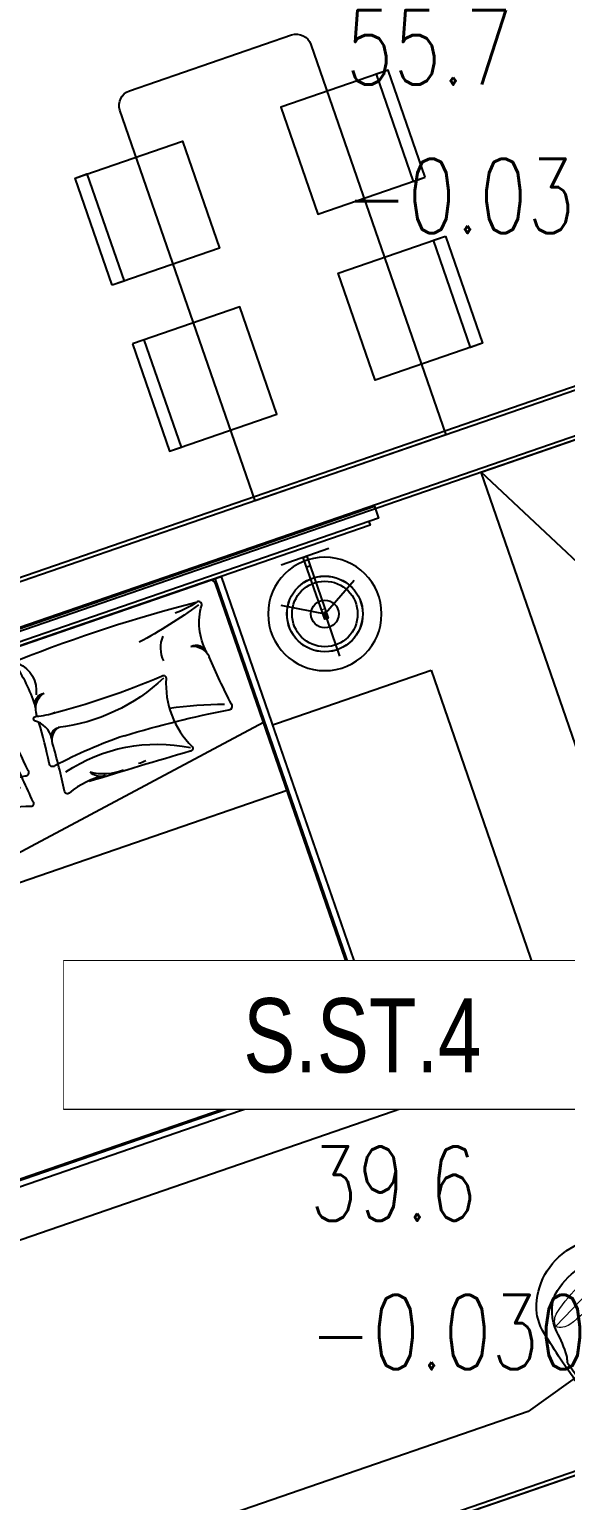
# Model space of a CAD drawing. Header units: millimetres. Extents: x -361702973 to 361248309, y -356458554 to 356543577.
# Drawn here: x 113147 to 115272, y 17413 to 23251 of the extents above; entities that cross this region are included whole.
import ezdxf
from ezdxf.enums import TextEntityAlignment as Align
from ezdxf.xclip import XClip

# ---------------------------------------------------------------- set-up
doc = ezdxf.new("R2010")
doc.units = ezdxf.units.MM
doc.header["$LTSCALE"] = 100
doc.header["$MEASUREMENT"] = 0
doc.header["$XCLIPFRAME"] = 0
doc.set_wipeout_variables(frame=1)
doc.linetypes.add('ACAD_ISO03W100', pattern=[30, 12, -18])
doc.linetypes.add('SKYVILLA 3-F2$0$17-23F MEA_1BR (Type-2)$0$DOTX2', pattern=[12.7, 0, -12.7])
for name, color, linetype, lineweight in [('A- NOI THAT', 3, 'Continuous', 9), ('KT-Chuviet', 255, 'Continuous', 15), ('KT-Net thay', 7, 'Continuous', 15), ('KT-Net truc', 18, 'Continuous', 15)]:
    doc.layers.add(name, color=color, linetype=linetype, lineweight=lineweight)
for name, color, linetype in [('A-ANNO-ROOM', 50, 'Continuous'), ('dien tich thong thuy', 3, 'Continuous'), ('IDEA - dim', 251, 'Continuous'), ('KT-Net manh', 139, 'Continuous'), ('KT-Tuong', 1, 'Continuous')]:
    doc.layers.add(name, color=color, linetype=linetype)
doc.styles.add('220126_HDN_HBA typical plan$0$211210_HDN_HBA_TYPICAL PLAN CORE OPT 1$0$HBA-Text', font='GOTHIC.TTF')
doc.styles.add('font unicode ccu', font='arial.ttf')
doc.styles.add('ROMANS', font='ROMANS.SHX')

# ---------------------------------------------------------------- blocks, each defined once
blk = doc.blocks.new('A$C418F5BC8')
at = {"layer": 'A-ANNO-ROOM', "insert": (648.1133449638728, 1090.790118377889), "char_height": 600, "attachment_point": 2, "rotation": 50.44882673977027, "style": '220126_HDN_HBA typical plan$0$211210_HDN_HBA_TYPICAL PLAN CORE OPT 1$0$HBA-Text'}
blk.add_mtext_dynamic_manual_height_columns('SL-S', width=722857412.8743668, gutter_width=9765.624999999996, heights=[0], dxfattribs=at)
blk = doc.blocks.new('A$C1AAC5519')
at = {"layer": 'A-ANNO-ROOM', "insert": (772.955269176513, 1216.574747113511), "char_height": 600, "attachment_point": 2, "rotation": 50.44882673977027, "style": '220126_HDN_HBA typical plan$0$211210_HDN_HBA_TYPICAL PLAN CORE OPT 1$0$HBA-Text'}
blk.add_mtext_dynamic_manual_height_columns('1-BR', width=722857412.8743668, gutter_width=9765.624999999996, heights=[0], dxfattribs=at)
blk = doc.blocks.new('A$C2A6C5140')
at = {"layer": 'A-ANNO-ROOM', "insert": (731.4497625969816, 1190.0169191678, 0.0003277973379295924), "char_height": 600, "attachment_point": 2, "rotation": 50.44882673977027, "style": '220126_HDN_HBA typical plan$0$211210_HDN_HBA_TYPICAL PLAN CORE OPT 1$0$HBA-Text'}
blk.add_mtext_dynamic_manual_height_columns('2-BR', width=722857412.8743668, gutter_width=9765.624999999996, heights=[0], dxfattribs=at)
blk = doc.blocks.new('A$C5388591E')
at = {"layer": 'A-ANNO-ROOM', "insert": (894.3001998505497, 842.1987865094561, 0.0004622000541105721), "char_height": 600, "attachment_point": 2, "rotation": 1.4064704596368105, "style": '220126_HDN_HBA typical plan$0$211210_HDN_HBA_TYPICAL PLAN CORE OPT 1$0$HBA-Text'}
blk.add_mtext_dynamic_manual_height_columns('3-BR', width=722857412.8743668, gutter_width=9765.624999999996, heights=[0], dxfattribs=at)
blk = doc.blocks.new('A$C21AF0CCA')
at = {"layer": 'A-ANNO-ROOM', "insert": (1197.56892258345, 814.6835720778872), "char_height": 600, "attachment_point": 2, "rotation": 0.10542954816276216, "style": '220126_HDN_HBA typical plan$0$211210_HDN_HBA_TYPICAL PLAN CORE OPT 1$0$HBA-Text'}
blk.add_mtext_dynamic_manual_height_columns('1-BR+', width=722857412.8743668, gutter_width=9765.624999999996, heights=[0], dxfattribs=at)
blk = doc.blocks.new('17-23F MEA_1BR (Type-2)$0$1X-LAMP1')
at = {"color": 0, "linetype": 'ByBlock', "lineweight": -2}
for p, q in [((0.03333333350902346, -0.0577350272233404), (-0.5900208757140597, 1.021946134262932)), ((0.03333333350902346, -0.0577350272233404), (-0.5900208757140597, 1.021946134262932)), ((0.03333333350902346, 0.0577350272233404), (-0.5900208757141566, -1.021946134263029)), ((0.03333333350902346, 0.0577350272233404), (-0.5900208757141566, -1.021946134263029)), ((-0.06666666701804692, 0), (1.180041751428119, 0)), ((-0.06666666701804692, 0), (1.180041751428119, 0))]:
    blk.add_line(p, q, dxfattribs=at)
at = {"color": 0, "linetype": 'ByBlock', "lineweight": -2, "const_width": 0.03333333333333333}
for points in [[(-0.4809644977131393, 0.8330549466758385), (-0.5824066106765531, 1.00875784035549)], [(-0.4809644977131393, 0.8330549466758385), (-0.5824066106765531, 1.00875784035549)], [(0.9619289954262786, 0), (1.164813221353009, 0)], [(0.9619289954262786, 0), (1.164813221353009, 0)], [(-0.4809644977130423, -0.8330549466761296), (-0.5824066106764562, -1.008757840355781)], [(-0.4809644977130423, -0.8330549466761296), (-0.5824066106764562, -1.008757840355781)]]:
    blk.add_lwpolyline(points, dxfattribs=at)
at = {"color": 0, "linetype": 'ByBlock', "lineweight": -2}
for radius in [1, 0.8666666666666667, 0.8666666666666667, 0.3666666666666667, 0.3666666666666667]:
    blk.add_circle((0, 0), radius, dxfattribs=at)
blk = doc.blocks.new('17-23F MEA_1BR (Type-2)$0$IFF-TABLE LAMP')
blk.add_line((40.000000018219, 192.484417756903), (40.0000000197324, 207.484417756903))
at = {"ltscale": 10}
blk.add_lwpolyline([(1.900480128824711e-08, 299.9922088806343), (3.800960257649422e-08, 99.99220888063428)], dxfattribs=at)
blk.add_lwpolyline([(1.827720552682877e-08, 192.4844177606865), (1.967418938875198e-08, 207.4844177607156), (260.0000000197906, 207.4844177360355), (260.0000000183354, 192.4844177360355)], close=True)
blk.add_circle((240.0000000190921, 199.9844177378982), 150.3620897276269)
at = {"layer": 'A- NOI THAT'}
blk.add_line((220.0000000182772, 192.4844177397608), (220.0000000196742, 207.4844177397899), dxfattribs=at)
at = {"ltscale": 10, "xscale": 150.0000000000582, "yscale": 150.0000000000582, "zscale": 1068.863950547171, "rotation": 359.9999999945528}
blk.add_blockref('17-23F MEA_1BR (Type-2)$0$1X-LAMP1', (240.0000000190921, 199.9844177378982), dxfattribs=at)
blk = doc.blocks.new('bk')
at = {"layer": 'IDEA - dim'}
blk.add_lwpolyline([(-0.0002675037831068039, -1377.500088232278), (49.99973246827722, -1377.500088232278), (49.99973246827722, 1812.499911767722), (-0.0002675037831068039, 1812.499911767722), (-0.02712895162403584, 1577.500073593284), (0.0002675037831068039, 1377.500088232337)], close=True, dxfattribs=at)
blk.add_lwpolyline([(49.99973249621689, -1337.500088473607), (64.9997324962169, -1337.500088473607), (64.99942849576473, 1783.275878090877), (49.99942846782506, 1783.275878090877)], dxfattribs=at)
for centre in [(339.9996877703816, 1487.597338693915), (339.9996877703816, -1052.500088209519)]:
    blk.add_circle(centre, 225, dxfattribs=at)
blk.add_blockref('17-23F MEA_1BR (Type-2)$0$IFF-TABLE LAMP', (99.99968774989247, 1287.612920955988), dxfattribs=at)
at = {"layer": 'IDEA - dim', "xscale": -1, "rotation": 180}
blk.add_blockref('17-23F MEA_1BR (Type-2)$0$IFF-TABLE LAMP', (99.99968774989247, -852.5156704715919), dxfattribs=at)
blk.add_wipeout([(2294.9927706439044, 1812.499911767722), (688.0012429019376, 1812.4999117677266), (688.0012429019379, -1377.5000882322693), (2294.992770643901, -1377.5000882322781)]).dxf.layer = 'IDEA - dim'
at = {"layer": 'IDEA - dim'}
blk.add_lwpolyline([(688.0012429021299, -1377.500088232162), (2294.992770643905, -1377.500088232162), (2294.992770643905, 1812.499911767722), (688.0012429021299, 1812.499911767722)], close=True, dxfattribs=at)
blk.add_wipeout([(2089.9927706438775, 1147.4999117677091), (2091.9910419872776, 1147.083241522198), (2093.528304549841, 1146.0354456736611), (2094.706365021883, 1144.167853025652), (2094.992770643896, 1142.4999117677187), (2094.9927706439044, -707.5000882322773), (2094.589172713081, -709.4681044970649), (2093.528304549837, -711.035622138211), (2091.9009560955064, -712.1216494708956), (2089.992770643904, -712.5000882322781), (64.9927706439039, -712.5000882322777), (64.99277064390344, -701.0793375772756), (64.99277064390344, -697.9310051431256), (64.9927706439039, -687.500088232277), (64.9927706439039, -680.5649314507604), (64.9927706439039, -670.3520584522034), (64.9927706439039, -662.5000882322773), (64.9927706439039, 1109.4022618851604), (64.99277064390344, 1116.6055294068224), (64.9927706439039, 1122.4999117677226), (64.9927706439039, 1128.4480348523368), (64.99277064390344, 1131.378109884231), (64.99277064390344, 1135.8747761278257), (64.9927706439039, 1141.999817293764), (64.9927706439039, 1147.4999117677226)]).dxf.layer = 'IDEA - dim'
for p, q in [((64.9927706439048, 1122.499911767722), (2059.992770643905, 1122.499911767722)), ((2069.992770643905, 1112.499911767722), (2069.992770643905, -677.5000882322784)), ((2059.992770643905, -687.5000882322784), (64.9927706439048, -687.5000882322784))]:
    blk.add_line(p, q, dxfattribs=at)
for points in [[(64.9927706439048, 1147.499911767722), (64.9927706439048, -712.5000882322784), (2089.992770643905, -712.5000882322784, 0.414213562373095), (2094.992770643905, -707.5000882322784), (2094.992770643905, 1142.499911767722, 0.414213562373095), (2089.992770643905, 1147.499911767722)], [(2064.992770643905, 1097.499911767722), (2064.992770643905, -662.5000882322784, -0.414213562373095), (2044.992770643905, -682.5000882322784), (84.9927706439048, -682.5000882322784, -0.414213562373095), (64.9927706439048, -662.5000882322784), (64.9927706439048, 1097.499911767722, -0.414213562373095), (84.9927706439048, 1117.499911767722), (2044.992770643905, 1117.499911767722, -0.414213562373095)]]:
    blk.add_lwpolyline(points, format="xyb", close=True, dxfattribs=at)
blk.add_lwpolyline([(953.7718744687736, 1117.499911767722), (666.7421166915447, -682.5000882322784), (953.7718744687736, -682.5000882322784), (953.7718744687736, 1117.499911767722)], dxfattribs=at)
for points in [[(130.5189307499677, 1020.231518037966, 0.0322267518500584), (117.5159490872175, 280.8010041856323, 0.6954102038374376), (134.8152468968183, 263.1623008393799, -0.06819172719823166), (318.2687705401331, 282.2858964790939)], [(328.4593590069562, 994.6956141073024, -0.1947777689282308), (148.3541835118085, 1037.328105219058, 0.695410203837745), (130.5189307499677, 1020.231518037966, -0.06869920635669718), (143.8733113575727, 927.151387460879)], [(537.5575337726623, 578.9210044868523, -0.02440708241230374), (574.8644917774945, 1003.142975099734, 0.682043984117207), (557.806493120268, 1020.778861292056, -0.01911888479107355), (351.0600977707654, 998.8431818563258)], [(359.6018241010606, 327.3320662273909, 0.03738852551350155), (362.1997381653637, 794.6251031684806, -0.6954102038374376), (375.8936223126948, 809.2183097908855, 0.212902074484743), (666.1287974137813, 818.2535849704291, -0.682043984117207), (680.682247037068, 804.7193091672962, 0.003833100174621584), (664.060634912923, 387.5748876007856)], [(537.5575337726623, 578.9210044868523, 0.03780406069757473), (560.3477269653231, 279.5233349141199, -0.682043984117207), (543.2897283080965, 261.8874487217981, 0.0153884113997309), (377.4013947639614, 275.936111175688, 0.0153884113997309)], [(662.7616236191243, 455.9914424225572, 0.1283367273639134), (681.1566764432937, 297.7767282337882, -0.682043984117207), (667.6581487227231, 283.1901158848777, 0.01651551347398293), (473.3836847953498, 299.4327982485411)], [(453.8603144548833, 302.6394694916089, 0.2943066146886709), (365.752360695973, 260.9987377833459, -0.695410203837745), (351.0036096442491, 274.5249526196276, 0.06869920635669718), (360.1544475667179, 350.1409014732926)], [(351.6931289527565, 277.1956480066874, 0.001401209682945915), (336.543332958594, 277.8231281575281)], [(453.8603144548833, 132.3603540438344, -0.2943066146886709), (365.752360695973, 174.0010857520974, 0.695410203837745), (351.0036096442491, 160.4748709158157, -0.06869920635669718), (360.1544475685805, 84.85892206215067)], [(130.5189307499677, -585.2316945025232, -0.0322267518500584), (117.5159490872175, 154.1988193498109, -0.6954102038374376), (134.8152468968183, 171.8375226960634, 0.06819172719823166), (318.2687705401331, 152.7139270563493)], [(351.6931289527565, 157.8041755287559, -0.001401209682945915), (336.543332958594, 157.1766953779152)], [(537.5575337726623, -143.921180951409, -0.03780406069757473), (560.3477269653231, 155.4764886213234, 0.682043984117207), (543.2897283080965, 173.1123748136451, -0.0153884113997309), (377.4013947639614, 159.0637123597553, -0.0153884113997309)], [(662.7616236191243, -20.99161888711387, -0.1283367273639134), (681.1566764432937, 137.2230953016551, 0.682043984117207), (667.6581487227231, 151.8097076505655, -0.01651551347398293), (473.3836847953498, 135.5670252869022)], [(359.6018241010606, 107.6677573080524, -0.03738852551350155), (362.1997381653637, -359.6252796330373, 0.6954102038374376), (375.8936223126948, -374.2184862554423, -0.212902074484743), (666.1287974137813, -383.2537614349858, 0.682043984117207), (680.682247037068, -369.7194856318529, -0.003833100174621584), (664.060634912923, 47.4249359346577)], [(537.5575337726623, -143.921180951409, 0.02440708241230374), (574.8644917774945, -568.1431515642907, -0.682043984117207), (557.806493120268, -585.7790377566125, 0.01911888479107355), (351.0600977707654, -563.8433583208825)], [(328.4593590069562, -559.6957905718591, 0.1947777689282308), (148.3541835118085, -602.3282816836145, -0.695410203837745), (130.5189307499677, -585.2316945025232, 0.06869920635669718), (143.8733113575727, -492.1515639254358)]]:
    blk.add_lwpolyline(points, format="xyb", dxfattribs=at)
for centre, radius, start, end in [((2059.992770643905, 1112.499911767722), 10, 0, 90), ((-1855.893261833116, 412.1197588521754), 2090.50573884574, 9.449345545667013, 17.06146431403828), ((332.4132648278028, 949.5874807912624), 44.79447967226619, 89.52383022854765, 188.1184555516923), ((359.1095205117017, 926.2340710241115), 73.05392663059416, 96.32596095485857, 166.521431934691), ((327.8923669625074, 957.256370790652), 37.44353618289027, 82.49582310884288, 89.13236035296606), ((2378.285411672667, 392.4501631337916), 1926.589560454453, 161.7731380905047, 168.2986577211647), ((293.389007082209, 941.4593048116076), 118.9285875093396, 227.918371660803, 277.1736100548109), ((-292.2060054279864, 496.0503682396375), 729.9684376083363, 347.776876654984, 24.55315643301806), ((1225.348830725998, 478.9245533357025), 649.21508015164, 149.2584259575628, 194.8124501654718), ((484.2919548079371, 602.2568904169602), 176.3869226037691, 357.8390457640604, 7.866675228716556), ((448.8585773725063, 520.9046236272552), 216.5311150494259, 327.0324244446084, 2.612978378356665), ((602.2806173525751, 457.1927433388191), 61.04320968946892, 297.5596185857169, 351.5320563729027), ((216.5345083046705, 194.2081220292603), 118.9285875093396, 63.63493232034747, 137.0816283558015), ((317.8965000156313, 327.0788292225916), 44.79447967226619, 171.8815444483077, 270.4761697714524), ((344.5927556995302, 350.4322389897425), 73.05392663059416, 193.478568065309, 263.6740390451414), ((457.8234593626112, 339.1117546694586), 36.68697397074765, 173.4173087237131, 272.2454878465561), ((478.6044039670378, 358.3762840105919), 59.17423787444497, 194.7429581683624, 264.9384292148029), ((216.5345083046705, 240.791701506183), 118.9285875093396, 222.9183716441985, 296.3650676796526), ((317.8965000156313, 107.9209943128517), 44.79447967226619, 89.52383022854765, 188.1184555516923), ((344.5927556995302, 84.56758454570081), 73.05392663059416, 96.32596095485857, 166.521431934691), ((457.8234593626112, 95.88806886598468), 36.68697397074765, 87.75451215344394, 186.5826912762869), ((478.6044039670378, 76.62353952485137), 59.17423787444497, 95.06157078519713, 165.2570418316376), ((1225.348830725998, -43.92472980025923), 649.21508015164, 165.1875498345282, 210.7415740424371), ((-292.2060054279864, -61.05054470419418), 729.9684376083363, 335.446843566982, 12.22312334501602), ((602.2806173525751, -22.19291980337584), 61.04320968946892, 8.46794362709735, 62.44038141428312), ((448.8585773725063, -85.90480009181192), 216.5311150494259, 357.3870216216433, 32.96757555539167), ((484.2919548079371, -167.2570668815169), 176.3869226037691, 352.1333247712835, 2.160954235939574), ((-1855.893261833116, 22.88006468326785), 2090.50573884574, 342.9385356859617, 350.550654454333), ((2378.285411672667, 42.54966040165164), 1926.589560454453, 191.7013422788353, 198.2268619094953), ((293.389007082209, -506.4594812761643), 118.9285875093396, 82.82638994518913, 132.081628339197), ((332.4132648278028, -514.5876572558191), 44.79447967226619, 171.8815444483077, 270.4761697714524), ((359.1095205117017, -491.2342474886682), 73.05392663059416, 193.478568065309, 263.6740390451414), ((327.8923669625074, -522.2565472552087), 37.44353618289027, 270.8676396470339, 277.5041768911571), ((2059.992770643905, -677.5000882322784), 10, 270, 0)]:
    blk.add_arc(centre, radius, start, end, dxfattribs=at)
blk = doc.blocks.new('SKYVILLA 3-F2$0$17-23F MEA_1BR (Type-2)$0$LC725X700')
at = {"linetype": 'SKYVILLA 3-F2$0$17-23F MEA_1BR (Type-2)$0$DOTX2'}
blk.add_wipeout([(-329.20857255398005, 128.5645001668454), (-334.2245521306031, 129.26215030932508), (-339.89530097965326, 131.5417837476416), (-344.79364018798515, 135.28634096913447), (-347.82351372642734, 139.06634735810803), (-349.23150877941225, 141.61240036999516), (-349.61655128873826, 169.77591467076854), (-349.72852495235566, 212.72405177168548), (-349.1561350775155, 261.67997752988595), (-347.69072592780867, 314.8061003665207), (-345.0855721182015, 372.81562358149677), (-342.544110737741, 414.80194563286204), (-338.13726942279027, 465.02011369307), (-329.63293918434647, 501.49654842681775), (-316.77454489858064, 536.2342969251185), (-292.9598737674096, 575.7165818394278), (-273.66116191363835, 600.2618389864219), (-247.91144219916896, 627.2464977576165), (-215.89339867590752, 654.1242089157604), (-180.67445450551168, 677.2543463991606), (-155.19068662042264, 690.5896267177595), (-126.13042591042176, 702.8052026018704), (-72.22658312869316, 718.0513448768179), (-29.92357276272378, 723.9144001932436), (2.9103830456733704e-11, 724.9999999999854), (33.625624178515864, 723.5728183392057), (65.55440985447785, 719.2557832245802), (103.7628667238605, 710.1388726710429), (142.4099128996313, 696.186351260083), (169.77451466220373, 683.0960188488825), (212.1898601953726, 656.5980412062636), (240.03365024256345, 634.1651681908843), (273.9408329308935, 599.545123918535), (300.0356082161161, 564.9930578262865), (312.39088808736415, 545.0013043080689), (324.8370892388193, 515.1470517472335), (332.2716066313442, 490.9312822305801), (337.2932158916374, 468.0171532656532), (339.199745322956, 455.8579605907289), (342.6692504865641, 407.9843941243889), (344.759483454749, 372.8370049029036), (346.58817977613944, 334.76250027591595), (347.89857910324645, 298.8487837667344), (349.1282923014951, 243.71554549681605), (349.4308251121838, 199.72261204590905), (349.3007066360733, 170.6986023447971), (348.90713248490647, 141.60205363796558), (346.5994959351374, 137.75192190798407), (343.189878986057, 134.08388337241195), (338.5161125051818, 130.96800657335552), (333.7633519498486, 129.21766744722845), (330.643786208806, 128.67635896494903), (328.8843137752265, 128.56832908981596), (328.4935816753132, 85.09977185027674), (327.87845889995515, 77.68459562481439), (325.90614630113123, 69.63308428472374), (322.92311946344853, 62.57588599709561), (319.125602848173, 56.37358938640682), (313.51677157937957, 49.8281734300399), (307.36744008718233, 44.69269932800671), (300.48446710295684, 40.60906147886999), (289.64543875830714, 35.70718470281281), (280.79841195027984, 32.27938993522548), (273.88769531266007, 29.93993530757143), (267.5487804991135, 28.044269106467254), (253.722788905754, 25.253064251606702), (239.62565421065665, 22.801601491839392), (221.61845525997342, 19.852815152786206), (181.337293893288, 13.99302190580056), (132.77756318161846, 8.269766041179537), (95.7066983813711, 4.87827266145905), (44.54826131106529, 1.5776135550113395), (-9.31983463880897, 0.22817791800480336), (-62.2537695964711, 2.524596062488854), (-51.24567781224323, 1.9067451778100803), (-95.27347505239595, 4.821065734155127), (-142.4115997843037, 9.25609272212023), (-189.183664974189, 15.011280046179309), (-222.84172299160855, 19.995597521177842), (-255.40167513552296, 25.495329638171825), (-283.1280886404711, 33.01301643460465), (-300.80875762333744, 40.60906147886999), (-312.06995317807014, 48.172411585532245), (-321.1327565407846, 58.87601391026692), (-325.1830128954025, 66.7943995083915), (-327.40656700784166, 73.71147331979591), (-328.81787219570833, 85.09977185027674)], dxfattribs=at)
at = {"color": 251, "linetype": 'ByBlock', "lineweight": 5, "true_color": 0x636466}
blk.add_line((220.3552918270871, 531.5958836431964), (-271.4988140640125, 433.1982285997365), dxfattribs=at)
at = {"color": 0, "linetype": 'ByBlock', "lineweight": -2}
for points in [[(-329.2086583281343, 128.5748468989623, -0.283451554995944), (-349.2315087794414, 141.6124003700097, -0.02447139489988224), (-339.5241216174763, 455.8683073228458, -0.07882240082438097), (-312.7152643819427, 545.0116510401131, -0.2702044043972536), (0, 725, -0.2703701762830269)], [(328.8842820335558, 128.5645001668599, 0.283451554995944), (348.9071324848628, 141.6020536379656, 0.02447139489988224), (339.1997453228978, 455.8579605907435, 0.07882240082438097), (312.3908880873641, 545.0013043080689, 0.2699373523451659), (0, 725, 0.2703701762830269)], [(-330.1621452602049, 243.5917460632627, 0.05672445241523998), (-311.65090554575, 274.6802046659868, 0.04932282282785588), (-281.9319089231722, 408.0370610062382, -0.21221269650396), (-176.1367818103536, 572.707509554748, -0.1131663125640652), (0, 611.9221293181763)], [(329.8378547397515, 243.5917460632627, -0.05672445241523998), (311.3266150252966, 274.6802046659868, -0.04932282282785588), (281.6076184027188, 408.0370610062382, 0.21221269650396), (175.8124912899002, 572.707509554748, 0.112973591019298), (0, 611.9221293181763)], [(-329.2085725540092, 128.5645001668599), (-328.8178721957447, 85.09977185027674, 0.2840791517365884), (-300.8087576234248, 40.60906147886999, 0.04961714147745996), (-264.7823236373006, 27.20450006233295, 0.04038689887932552), (0, 0, 0.05404043549341667)], [(328.8843137752192, 128.5683290897869), (328.4935816752914, 85.09977185027674, -0.2840791517365884), (300.4844671029714, 40.60906147886999, -0.04961714147745996), (264.4580331168472, 27.20450006233295, -0.04032763858299612), (0, 0, -0.05404043549341667)]]:
    blk.add_lwpolyline(points, format="xyb", dxfattribs=at)
at = {"color": 251, "linetype": 'ByBlock', "lineweight": 5, "true_color": 0x636466}
blk.add_lwpolyline([(220.3552918270943, 531.5958836431964, -0.2288388626395793), (171.5240227929753, 474.8293897758704, -0.04270394762528701), (-13.76404251324129, 423.3745634145453, -0.04270394762528701), (-204.5870028848658, 399.5866653186968, -0.2288388626395793), (-271.4988140640125, 433.1982285997365, -0.2288388626395793), (-222.6675450299153, 489.9647224670625, -0.04270394762528701), (-37.37947972367692, 541.4195488283876, -0.04270394762528701), (153.4434806479258, 565.2074469242361, -0.2288388626395793)], format="xyb", close=True, dxfattribs=at)
at = {"color": 0, "linetype": 'ByBlock', "lineweight": -2}
for points in [[(-330.1621452602049, 243.5917460632627), (-329.2085725540092, 128.5645001668599)], [(329.8378547397515, 243.5917460632627), (328.8842820335558, 128.5645001668599)]]:
    blk.add_lwpolyline(points, dxfattribs=at)
blk = doc.blocks.new('17')
at = {"layer": 'IDEA - dim'}
blk.add_lwpolyline([(3884.999999998136, 3835.000000000014), (1784.999999996288, 3835.000000000028), (1784.999999996295, 4385.000000000021), (3884.999999998136, 4385.000000000035)], close=True, dxfattribs=at)
at = {"layer": 'KT-Net manh', "linetype": 'ACAD_ISO03W100', "ltscale": 4}
blk.add_line((2834.999999997226, 3835.000000000035), (3884.999999998136, 4384.999999999919), dxfattribs=at)
at = {"layer": 'KT-Tuong'}
blk.add_lwpolyline([(-7.275957614183426e-12, 9600.000000000022), (0, 2.182787284255028e-11)], dxfattribs=at)
at = {"layer": 'IDEA - dim', "extrusion": (0, 0, -1), "zscale": -0.9999999999999998}
blk.add_blockref('bk', (-3894.992770640187, 6207.500088232424), dxfattribs=at)
at = {"layer": 'IDEA - dim', "xscale": 0.7575757575757571, "yscale": 0.7575757575757571, "zscale": 0.7575757575757571, "rotation": 286.1656182710328}
blk.add_blockref('SKYVILLA 3-F2$0$17-23F MEA_1BR (Type-2)$0$LC725X700', (324.8875357136203, 4924.38045862232), dxfattribs=at)
at = {"layer": 'IDEA - dim'}
blk.add_lwpolyline([(599.9999999981301, 3820.000000000146), (599.9999999981301, 4420.000000000131), (299.9999999981301, 5426.482790288486), (299.9999999999927, 7420.000000000131), (-7.275957614183426e-12, 7420.000000000131), (-1.86992110684514e-09, 3820.000000000138)], close=True, dxfattribs=at)
at = {"layer": 'KT-Tuong'}
blk.add_lwpolyline([(3899.999999999993, 9600.000000000015), (3899.999999999993, 1.455191522836685e-11)], dxfattribs=at)
blk = doc.blocks.new('16')
at = {"layer": 'IDEA - dim'}
for points in [[(4836.629107993085, 5526.365906118619), (4386.629107993082, 5526.365906118124), (4386.629107993085, 5076.365906119056), (4836.629107993085, 5076.365906118124)], [(4836.629107993085, 5526.365906118619), (4386.629107993082, 5526.365906118124), (4386.629107991226, 5476.365906118619), (4836.629107993103, 5476.365906119026)], [(5083.370838358991, 5526.365906118532), (5533.37083835898, 5526.365906117629), (5533.370838357143, 5076.365906118095), (5083.37083835711, 5076.365906118124)], [(5083.370838358991, 5526.365906118532), (5533.37083835898, 5526.365906117629), (5533.370838357125, 5476.36590611859), (5083.370838357128, 5476.365906118561)], [(4836.629107993096, 4213.634093871049), (4386.629107991215, 4213.634093871049), (4386.629107993089, 4663.634093871515), (4836.629107993089, 4663.634093870583)], [(5083.370838357139, 4213.634093871486), (5533.370838357125, 4213.634093870583), (5533.370838358991, 4663.634093870554), (5083.370838357128, 4663.634093870554)], [(4836.629107993096, 4213.634093871049), (4386.629107991215, 4213.634093871049), (4386.629107993085, 4263.634093871049), (4836.629107993082, 4263.634093871049)], [(5083.370838357139, 4213.634093871486), (5533.370838357125, 4213.634093870583), (5533.370838359002, 4263.63409387102), (5083.370838357128, 4263.634093870613)]]:
    blk.add_lwpolyline(points, close=True, dxfattribs=at)
blk.add_lwpolyline([(5830.000000620246, 5269.999999994587), (4190.000000623975, 5269.999999994558, 0.414213562373095), (4130.000000623979, 5209.999999995023), (4130.000000623968, 4529.99999999415, 0.414213562373095), (4190.000000622123, 4469.999999994587), (5830.00000062025, 4469.999999994587)], format="xyb", close=True, dxfattribs=at)
at = {"layer": 'KT-Tuong'}
blk.add_lwpolyline([(5599.999999981836, 3000.000685518811), (5599.999999982276, 3569.999999992811), (5830.000000627679, 3569.999999952299), (5830.000000610347, 6600.000912125848)], dxfattribs=at)
blk = doc.blocks.new('TAG CAO DO SAN')
at = {"layer": 'KT-Net thay', "flags": 128}
blk.add_lwpolyline([(1526701.778855525, -266095.2298759429), (1526701.778855525, -266566.6584041911), (1527644.63591202, -266566.6584041911), (1527644.63591202, -266095.2298759429)], close=True, dxfattribs=at)
blk.add_wipeout([(1526701.778855525, -266095.2298759429), (1527644.6359120198, -266095.2298759429), (1527644.6359120198, -266566.65840419114), (1526701.778855525, -266566.65840419114)]).dxf.layer = 'KT-Net thay'
for points in [[(1526701.778855525, -266330.9441400666), (1527644.63591202, -266330.9441400666)], [(1526701.778855525, -266566.6584041911), (1527644.63591202, -266566.6584041911)]]:
    blk.add_lwpolyline(points, dxfattribs=at)
at = {"layer": 'KT-Chuviet', "color": 31, "style": 'ROMANS', "width": 0.75}
blk.add_text('DTTT:', height=117.8571320618522, dxfattribs=at).set_placement((1526748.92170835, -266507.8139601254))
at = {"layer": 'KT-Chuviet', "color": 31, "style": 'font unicode ccu', "width": 0.75}
blk.add_attdef('TÊNPHÒNG', text='', height=117.85713, dxfattribs=at).set_placement((1527175.308820772, -266213.4467624734), align=Align.MIDDLE_CENTER)
at = {"layer": 'KT-Chuviet', "color": 31, "ltscale": 15, "style": 'ROMANS', "width": 0.75, "flags": 8}
blk.add_attdef('CAO-DO', (1527091.943339912, -266507.7298381611), '', height=117.8571320618522, dxfattribs=at)

msp = doc.modelspace()

# ---------------------------------------------------------------- block references
at = {"layer": 'A-ANNO-ROOM'}
for p in [(-193366.6029767873, 192837.9996409905, 5.460855537377236e-05), (-194725.1126339572, 187914.7636662904, 5.460855537377236e-05), (-204628.500881133, 156603.4286092457, 5.461079910308954e-05), (-263479.6090599558, 50485.12915140932, 5.460850030168077e-05), (-269121.1781233152, 49296.5544193383, 5.460850030168077e-05), (-249390.2929153891, 45734.43883928895, 5.460850030168077e-05), (-231828.0778406897, 44407.82273046864, 5.460832008522107e-05), (-260545.3674363113, 42210.52099001262, 5.460850030168077e-05), (-266005.9544405445, 40714.37009385967, 5.460850030168077e-05), (-231175.8712175231, 40645.45605562796, 5.460850030168077e-05), (-228303.7210763374, 35687.765146195, 5.460832008522128e-05)]:
    msp.add_blockref('A$C21AF0CCA', p, dxfattribs=at)
at = {"layer": 'dien tich thong thuy'}
for name, p, rotation in [('A$C2A6C5140', (-235738.0721845079, 62244.32288491951, 3.214423980650787e-05), 310.9576437198666), ('A$C2A6C5140', (-226971.972951604, 58672.53392838872, 1.895367564819208e-05), 310.9576437198666), ('A$C2A6C5140', (-182858.1837168724, 33888.05154022964, 0.000178988243818107), 310.9576437198666), ('A$C2A6C5140', (-203396.9752949114, 23120.58807031136, 0.0001030398263186841), 310.9576437198666), ('A$C2A6C5140', (-180585.3237963979, 23151.33387848926, 0.000178988243818107), 310.9576437198666), ('A$C2A6C5140', (-196571.0380073554, 22922.69606213347, 0.000178988243818107), 310.9576437198666), ('A$C418F5BC8', (-247792.2532073302, 59981.48598654423, -1.001597833679712e-05), 309.6632197063607), ('A$C418F5BC8', (-251962.2979944813, 57974.75306764379, -1.001597833679712e-05), 309.6632197063607), ('A$C418F5BC8', (-255726.2573242666, 56926.2422651329, -1.001597833679712e-05), 309.6632197063607), ('A$C418F5BC8', (-259675.3290057395, 55322.63898630807, -1.001597833679712e-05), 309.6632197063607), ('A$C1AAC5519', (-244712.9849651629, 48430.23954045825, 0.0003723829774320968), 309.6566028083925), ('A$C1AAC5519', (-223357.5065853495, 48059.78935259463, 0.0005547181599990354), 309.6566028083925), ('A$C1AAC5519', (-221487.8086388012, 45005.57789840109, 0.0003723828570649432), 309.6566028083925), ('A$C418F5BC8', (-197487.0809651244, 33411.4671110799, -1.001597833679712e-05), 309.6632197063607), ('A$C418F5BC8', (-193448.7475272998, 33349.36583146098, -1.001597833679712e-05), 309.6632197063607), ('A$C418F5BC8', (-201711.797739714, 33256.21495891846, -1.001597833679712e-05), 309.6632197063607), ('A$C418F5BC8', (-206278.2197520126, 33163.06303948996, -1.001597833679712e-05), 309.6632197063607), ('A$C1AAC5519', (-271599.8972878471, 39640.33326624559, 0.0003723828655667127), 309.6566028083925), ('A$C418F5BC8', (-226889.0124284044, 31090.29572592763, -1.001597833679712e-05), 309.6632197063607), ('A$C1AAC5519', (-217339.68294671, 23702.2762728755, -0.3423708923741385), 309.6566028083925), ('A$C1AAC5519', (-211634.5547104646, 23442.24319922904, 0.0003723828655667127), 309.6566028083925), ('A$C1AAC5519', (-187964.0545017801, 23164.08220845302, 0.0003723828655667127), 309.6566028083925)]:
    msp.add_blockref(name, p, dxfattribs=dict(at, rotation=rotation))
for name, p in [('A$C418F5BC8', (-197463.7292652081, 182913.4540568058, 9.919419487628366e-05)), ('A$C418F5BC8', (-200258.9907205751, 179138.6891211519, 4.458552763712727e-05)), ('A$C2A6C5140', (-188160.0390614129, 177105.642765429, 9.919419487628366e-05)), ('A$C418F5BC8', (-200994.9430359419, 174771.894767079, 4.458552763712727e-05)), ('A$C2A6C5140', (-234759.4766391878, 172444.9136382493, 4.458552763712727e-05)), ('A$C418F5BC8', (-200719.9128290097, 170423.8323274105, 4.458552763712727e-05)), ('A$C2A6C5140', (-190797.8283776039, 169517.5067573905, 9.919419487628366e-05)), ('A$C1AAC5519', (-230167.9898228928, 167012.0323451896, 0.0003723828655667197)), ('A$C418F5BC8', (-202290.0123814641, 165833.5958576689, 9.919419487628366e-05)), ('A$C1AAC5519', (-241412.7857485664, 165333.8017953324, 0.0003723828655667197)), ('A$C418F5BC8', (-226321.6487100684, 164849.0004456656, 4.458552763712727e-05)), ('A$C418F5BC8', (-223174.4637594427, 162010.1787619262, 0.05488942016446244)), ('A$C418F5BC8', (-203583.8919471729, 161846.927602817, 4.458552763712727e-05)), ('A$C418F5BC8', (-244807.1773967599, 161329.3218979316, 0.05488941081008353)), ('A$C2A6C5140', (-193344.5366901597, 160504.8948145737, 9.919419487628366e-05)), ('A$C418F5BC8', (-219934.1653648383, 159334.2093209107, 0.05488940151768119)), ('A$C1AAC5519', (-248428.8589248053, 157037.2006521042, 0.0003723828655667197)), ('A$C1AAC5519', (-252286.3459864925, 152336.1708680308, 0.02738517669695963)), ('A$C2A6C5140', (-195752.5445711951, 151816.0180695198, 4.458552763712727e-05)), ('A$C418F5BC8', (-228142.1604593961, 149140.0456224125, 0.05488939420954132)), ('A$C1AAC5519', (-255923.8224010994, 147682.0149176453, 0.0004269909932618908)), ('A$C418F5BC8', (-224737.6489350568, 146340.2200414557, 0.05488939420954583)), ('A$C2A6C5140', (-198038.3940573054, 144980.9671920894, 4.458552763712727e-05)), ('A$C418F5BC8', (-221724.5828443308, 144236.942033412, 4.458552763895914e-05)), ('A$C1AAC5519', (-260576.8913636276, 142107.7025675907, 0.027822102169103)), ('A$C418F5BC8', (-245667.6157152384, 140788.472051876, 9.916924510345083e-05)), ('A$C418F5BC8', (-263605.4986913943, 138503.2694156115, 0.05488941081008353)), ('A$C2A6C5140', (-199977.0465312221, 137220.1243192966, 9.919419487628366e-05)), ('A$C418F5BC8', (-247616.0924330471, 136995.8708936881, 4.458552763712727e-05)), ('A$C418F5BC8', (-266636.7078710849, 135433.6128811316, 4.458552763712727e-05)), ('A$C1AAC5519', (-268569.1861684484, 131058.0044733415, 0.0003723828655667197)), ('A$C418F5BC8', (-252583.1748971227, 130659.4905633791, 9.92039971646407e-05)), ('A$C418F5BC8', (-256446.2619547517, 127486.843743643, 4.458552763712727e-05)), ('A$C418F5BC8', (-258902.9768848096, 124459.8911733059, 0.05488941081005369)), ('A$C2A6C5140', (-265461.1614808204, 122023.7036381988, 0.02705737929207316)), ('A$C5388591E', (-193808.7999730141, 199941.1790572023, 4.458570785358675e-05)), ('A$C5388591E', (-210573.5526519337, 135718.1497136029, 9.91946273371655e-05)), ('A$C5388591E', (-276921.94039411, 49051.50231821807, -1.001579812033762e-05)), ('A$C5388591E', (-224277.5649896398, 23412.81915787171, 4.458552763712727e-05))]:
    msp.add_blockref(name, p, dxfattribs=at)

# ---------------------------------------------------------------- next in the draw order: block references
at = {"layer": 'IDEA - dim', "rotation": 109.0471379204444}
msp.add_blockref('17', (120350.7116645131, 19253.57785937227), dxfattribs=at)

# ---------------------------------------------------------------- next in the draw order: linework, layer by layer
at = {"layer": 'dien tich thong thuy'}
for points, elevation in [([(118237.3454923142, 24807.99127169511), (118767.6576334313, 23271.95936623597), (115553.8062508129, 22162.38319018786), (115628.8658157277, 21944.9755965953), (112793.1137336974, 20965.93749601186), (112718.0541683968, 21183.34509001124), (110071.3538922344, 20269.57677222343), (109208.1688964547, 22769.76409782038), (109165.7439250171, 22892.64665068398), (108318.8762259454, 25345.57145594686), (110965.5773925105, 26259.34008116256), (110928.047395874, 26368.04380397846), (113116.302273547, 27123.5347057928), (113119.5657328876, 27114.0822017281), (114296.4024889087, 27520.38288963078), (114333.8700434445, 27411.85933392731), (115283.8467023924, 27739.83699781493), (115422.6059522831, 27337.92533393155), (117157.1404484919, 27936.77012305977), (117920.789936206, 25724.8841661484), (118237.3454162202, 24807.99124542378)], 1.548779682240311e-10), ([(115590.0952315554, 21720.20770586891), (115593.4209185939, 21710.57496127893), (118145.5970168525, 22591.7089818871), (118406.6737641481, 21835.50865656216), (119162.8740708316, 22096.58539125488), (119423.950854846, 21340.3850899827), (119479.1003362235, 21211.31643733522), (119609.6371068103, 20833.2157151621), (119926.1887709526, 19916.32147701476), (120170.9451092929, 19207.38293144672), (111474.5792823024, 16205.17997184589), (110211.6204166328, 19863.29934376718), (115590.0952315554, 21720.20770586891)], 1.548779753797655e-10)]:
    msp.add_lwpolyline(points, dxfattribs=dict(at, elevation=elevation))

# ---------------------------------------------------------------- next in the draw order: block references
at = {"layer": 'IDEA - dim', "xscale": -1, "rotation": 109.047137953545}
msp.add_blockref('16', (117119.8869165311, 28611.55688519876), dxfattribs=at)

# ---------------------------------------------------------------- next in the draw order: block references
at = {"layer": 'KT-Net truc'}
ref = msp.add_blockref('TAG CAO DO SAN', (-3703329.586715366, 689302.0629362226, -0.0001646554084636038), dxfattribs=dict(at, xscale=2.5, yscale=2.5, zscale=2.5))
XClip(ref).set_block_clipping_path([(1526674.1636322693, -266330.944140067), (1527644.6359120198, -266095.2298759429)])
ref.add_attrib('CAO-DO', '55.7', (114400.2716344149, 23032.73834081972, -0.0001646554084636038), dxfattribs={"layer": 'KT-Chuviet', "color": 31, "ltscale": 15, "height": 294.6428301546305, "style": 'ROMANS', "width": 0.7500000000000001})
ref.add_attrib('CAO-DO', '-0.030', (114400.2716344149, 22443.45268051047, -0.0001646554084636038), dxfattribs={"layer": 'KT-Chuviet', "color": 31, "ltscale": 15, "height": 294.6428301546305, "style": 'ROMANS', "width": 0.7500000000000001})
ref.add_attrib('TÊNPHÒNG', 'S.B1P.7', dxfattribs={"layer": 'KT-Chuviet', "color": 31, "height": 294.642825, "style": 'font unicode ccu', "width": 0.7500000000000001}).set_placement((114608.6853365661, 23768.44603003887, -0.0001646554084636038), align=Align.MIDDLE_CENTER)
ref = msp.add_blockref('TAG CAO DO SAN', (-3703471.955799583, 684793.0236931669, 0.07225636280587579), dxfattribs=dict(at, xscale=2.5, yscale=2.5, zscale=2.5))
XClip(ref).set_block_clipping_path([(1526674.1636322693, -266330.944140067), (1527644.6359120198, -266095.2298759429)])
ref.add_attrib('CAO-DO', '39.6', (114257.9025501976, 18523.69909776398, 0.07225636280587579), dxfattribs={"layer": 'KT-Chuviet', "color": 31, "ltscale": 15, "height": 294.6428301546305, "style": 'ROMANS', "width": 0.7500000000000001})
ref.add_attrib('CAO-DO', '-0.030', (114257.9025501976, 17934.41343745473, 0.07225636280587579), dxfattribs={"layer": 'KT-Chuviet', "color": 31, "ltscale": 15, "height": 294.6428301546305, "style": 'ROMANS', "width": 0.7500000000000001})
ref.add_attrib('TÊNPHÒNG', 'S.ST.4', dxfattribs={"layer": 'KT-Chuviet', "color": 31, "height": 294.642825, "style": 'font unicode ccu', "width": 0.7500000000000001}).set_placement((114466.3162523487, 19259.40678698313, 0.07225636280587579), align=Align.MIDDLE_CENTER)

doc.saveas('drawing.dxf')
